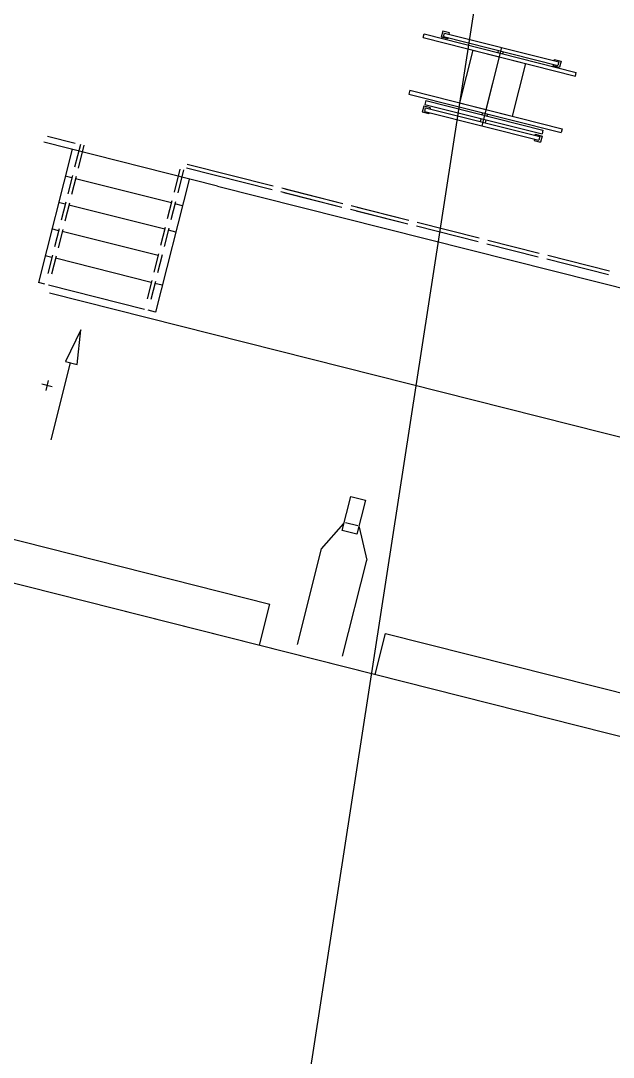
# Model space of a CAD drawing. Header units: metres. Extents: x 267365 to 277461, y 2088854 to 2108025.
# Drawn here: x 273113.92 to 273131.92, y 2095739.09 to 2095770.59 of the extents above; entities that cross this region are included whole.
import ezdxf

# ---------------------------------------------------------------- set-up
doc = ezdxf.new("R2010")
doc.units = ezdxf.units.M
doc.linetypes.add('ACAD_ISO02W100', pattern=[15, 12, -3])
doc.layers.add('village', color=3, linetype='Continuous')

msp = doc.modelspace()

# ---------------------------------------------------------------- linework, layer by layer
at = {"color": 30, "linetype": 'ByBlock'}
for p, q in [((273126.146, 2095770.08), (273126.175, 2095770.194)), ((273126.146, 2095770.08), (273126.175, 2095770.194)), ((273126.146, 2095770.08), (273126.175, 2095770.194)), ((273126.175, 2095770.194), (273130.801, 2095769.024)), ((273126.175, 2095770.194), (273130.801, 2095769.024)), ((273126.175, 2095770.194), (273130.801, 2095769.024)), ((273126.742, 2095770.272), (273126.696, 2095770.089)), ((273126.742, 2095770.272), (273126.696, 2095770.089)), ((273126.742, 2095770.272), (273126.696, 2095770.089)), ((273126.944, 2095770.221), (273126.742, 2095770.272)), ((273126.944, 2095770.221), (273126.742, 2095770.272)), ((273126.944, 2095770.221), (273126.742, 2095770.272)), ((273126.768, 2095770.109), (273126.797, 2095770.22)), ((273126.768, 2095770.109), (273126.797, 2095770.22)), ((273126.768, 2095770.109), (273126.797, 2095770.22)), ((273126.797, 2095770.22), (273130.267, 2095769.343)), ((273126.797, 2095770.22), (273130.267, 2095769.343)), ((273126.797, 2095770.22), (273130.267, 2095769.343)), ((273126.935, 2095770.185), (273126.944, 2095770.221)), ((273126.935, 2095770.185), (273126.944, 2095770.221)), ((273126.935, 2095770.185), (273126.944, 2095770.221)), ((273126.146, 2095770.08), (273130.772, 2095768.91)), ((273126.146, 2095770.08), (273130.772, 2095768.91)), ((273126.146, 2095770.08), (273130.772, 2095768.91)), ((273126.898, 2095770.038), (273126.696, 2095770.089)), ((273126.898, 2095770.038), (273126.696, 2095770.089)), ((273126.898, 2095770.038), (273126.696, 2095770.089)), ((273126.768, 2095770.109), (273130.238, 2095769.232)), ((273126.768, 2095770.109), (273130.238, 2095769.232)), ((273126.768, 2095770.109), (273130.238, 2095769.232)), ((273126.907, 2095770.074), (273126.898, 2095770.038)), ((273126.907, 2095770.074), (273126.898, 2095770.038)), ((273126.907, 2095770.074), (273126.898, 2095770.038)), ((273127.658, 2095769.697), (273127.254, 2095768.096)), ((273127.658, 2095769.697), (273127.254, 2095768.096)), ((273127.658, 2095769.697), (273127.254, 2095768.096)), ((273127.658, 2095769.697), (273129.26, 2095769.293)), ((273127.658, 2095769.697), (273129.26, 2095769.293)), ((273127.658, 2095769.697), (273129.26, 2095769.293)), ((273128.532, 2095769.782), (273127.929, 2095767.397)), ((273128.532, 2095769.782), (273127.929, 2095767.397)), ((273128.532, 2095769.782), (273127.929, 2095767.397)), ((273128.429, 2095769.689), (273128.414, 2095769.628)), ((273128.429, 2095769.689), (273128.414, 2095769.628)), ((273128.429, 2095769.689), (273128.414, 2095769.628)), ((273128.577, 2095769.652), (273128.562, 2095769.59)), ((273128.577, 2095769.652), (273128.562, 2095769.59)), ((273128.577, 2095769.652), (273128.562, 2095769.59)), ((273128.459, 2095769.495), (273128.054, 2095767.894)), ((273128.459, 2095769.495), (273128.054, 2095767.894)), ((273128.459, 2095769.495), (273128.054, 2095767.894)), ((273129.26, 2095769.293), (273128.855, 2095767.691)), ((273129.26, 2095769.293), (273128.855, 2095767.691)), ((273129.26, 2095769.293), (273128.855, 2095767.691)), ((273130.1, 2095769.267), (273130.091, 2095769.231)), ((273130.1, 2095769.267), (273130.091, 2095769.231)), ((273130.1, 2095769.267), (273130.091, 2095769.231)), ((273130.128, 2095769.378), (273130.137, 2095769.414)), ((273130.128, 2095769.378), (273130.137, 2095769.414)), ((273130.128, 2095769.378), (273130.137, 2095769.414)), ((273130.137, 2095769.414), (273130.339, 2095769.363)), ((273130.137, 2095769.414), (273130.339, 2095769.363)), ((273130.137, 2095769.414), (273130.339, 2095769.363)), ((273130.267, 2095769.343), (273130.238, 2095769.232)), ((273130.267, 2095769.343), (273130.238, 2095769.232)), ((273130.267, 2095769.343), (273130.238, 2095769.232)), ((273130.339, 2095769.363), (273130.293, 2095769.18)), ((273130.339, 2095769.363), (273130.293, 2095769.18)), ((273130.339, 2095769.363), (273130.293, 2095769.18)), ((273130.091, 2095769.231), (273130.293, 2095769.18)), ((273130.091, 2095769.231), (273130.293, 2095769.18)), ((273130.091, 2095769.231), (273130.293, 2095769.18)), ((273130.772, 2095768.91), (273130.801, 2095769.024)), ((273130.772, 2095768.91), (273130.801, 2095769.024)), ((273130.772, 2095768.91), (273130.801, 2095769.024)), ((273125.741, 2095768.478), (273125.712, 2095768.364)), ((273125.741, 2095768.478), (273125.712, 2095768.364)), ((273125.741, 2095768.478), (273125.712, 2095768.364)), ((273125.712, 2095768.364), (273130.339, 2095767.195)), ((273125.712, 2095768.364), (273130.339, 2095767.195)), ((273125.712, 2095768.364), (273130.339, 2095767.195)), ((273125.741, 2095768.478), (273130.368, 2095767.309)), ((273125.741, 2095768.478), (273130.368, 2095767.309)), ((273125.741, 2095768.478), (273130.368, 2095767.309)), ((273126.168, 2095767.999), (273126.121, 2095767.816)), ((273126.168, 2095767.999), (273126.121, 2095767.816)), ((273126.168, 2095767.999), (273126.121, 2095767.816)), ((273126.369, 2095767.948), (273126.168, 2095767.999)), ((273126.369, 2095767.948), (273126.168, 2095767.999)), ((273126.369, 2095767.948), (273126.168, 2095767.999)), ((273126.23, 2095768.165), (273126.201, 2095768.051)), ((273126.23, 2095768.165), (273126.201, 2095768.051)), ((273126.23, 2095768.165), (273126.201, 2095768.051)), ((273126.201, 2095768.051), (273129.76, 2095767.151)), ((273126.201, 2095768.051), (273129.76, 2095767.151)), ((273126.201, 2095768.051), (273129.76, 2095767.151)), ((273126.23, 2095768.165), (273129.789, 2095767.265)), ((273126.23, 2095768.165), (273129.789, 2095767.265)), ((273126.23, 2095768.165), (273129.789, 2095767.265)), ((273127.254, 2095768.096), (273128.855, 2095767.691)), ((273127.254, 2095768.096), (273128.855, 2095767.691)), ((273127.254, 2095768.096), (273128.855, 2095767.691)), ((273126.323, 2095767.765), (273126.121, 2095767.816)), ((273126.323, 2095767.765), (273126.121, 2095767.816)), ((273126.323, 2095767.765), (273126.121, 2095767.816)), ((273126.194, 2095767.836), (273126.222, 2095767.947)), ((273126.194, 2095767.836), (273126.222, 2095767.947)), ((273126.194, 2095767.836), (273126.222, 2095767.947)), ((273126.194, 2095767.836), (273129.664, 2095766.959)), ((273126.194, 2095767.836), (273129.664, 2095766.959)), ((273126.194, 2095767.836), (273129.664, 2095766.959)), ((273126.222, 2095767.947), (273129.692, 2095767.07)), ((273126.222, 2095767.947), (273129.692, 2095767.07)), ((273126.222, 2095767.947), (273129.692, 2095767.07)), ((273126.332, 2095767.801), (273126.323, 2095767.765)), ((273126.332, 2095767.801), (273126.323, 2095767.765)), ((273126.332, 2095767.801), (273126.323, 2095767.765)), ((273126.36, 2095767.912), (273126.369, 2095767.948)), ((273126.36, 2095767.912), (273126.369, 2095767.948)), ((273126.36, 2095767.912), (273126.369, 2095767.948)), ((273127.952, 2095767.798), (273127.935, 2095767.734)), ((273127.952, 2095767.798), (273127.935, 2095767.734)), ((273127.952, 2095767.798), (273127.935, 2095767.734)), ((273128.099, 2095767.761), (273128.083, 2095767.697)), ((273128.099, 2095767.761), (273128.083, 2095767.697)), ((273128.099, 2095767.761), (273128.083, 2095767.697)), ((273127.906, 2095767.62), (273127.883, 2095767.527)), ((273127.906, 2095767.62), (273127.883, 2095767.527)), ((273127.906, 2095767.62), (273127.883, 2095767.527)), ((273128.054, 2095767.583), (273128.031, 2095767.49)), ((273128.054, 2095767.583), (273128.031, 2095767.49)), ((273128.054, 2095767.583), (273128.031, 2095767.49)), ((273129.554, 2095767.105), (273129.563, 2095767.141)), ((273129.554, 2095767.105), (273129.563, 2095767.141)), ((273129.554, 2095767.105), (273129.563, 2095767.141)), ((273129.563, 2095767.141), (273129.765, 2095767.09)), ((273129.563, 2095767.141), (273129.765, 2095767.09)), ((273129.563, 2095767.141), (273129.765, 2095767.09)), ((273129.692, 2095767.07), (273129.664, 2095766.959)), ((273129.692, 2095767.07), (273129.664, 2095766.959)), ((273129.692, 2095767.07), (273129.664, 2095766.959)), ((273129.765, 2095767.09), (273129.718, 2095766.907)), ((273129.765, 2095767.09), (273129.718, 2095766.907)), ((273129.765, 2095767.09), (273129.718, 2095766.907)), ((273129.789, 2095767.265), (273129.76, 2095767.151)), ((273129.789, 2095767.265), (273129.76, 2095767.151)), ((273129.789, 2095767.265), (273129.76, 2095767.151)), ((273130.368, 2095767.309), (273130.339, 2095767.195)), ((273130.368, 2095767.309), (273130.339, 2095767.195)), ((273130.368, 2095767.309), (273130.339, 2095767.195)), ((273129.526, 2095766.994), (273129.517, 2095766.958)), ((273129.526, 2095766.994), (273129.517, 2095766.958)), ((273129.526, 2095766.994), (273129.517, 2095766.958)), ((273129.517, 2095766.958), (273129.718, 2095766.907)), ((273129.517, 2095766.958), (273129.718, 2095766.907)), ((273129.517, 2095766.958), (273129.718, 2095766.907))]:
    msp.add_line(p, q, dxfattribs=at)
at = {"color": 30}
for p, q in [((273115.577, 2095766.858), (273114.735, 2095767.071)), ((273115.577, 2095766.858), (273114.735, 2095767.071)), ((273115.577, 2095766.858), (273114.735, 2095767.071)), ((273119.897, 2095765.57), (273114.616, 2095766.906)), ((273119.897, 2095765.57), (273114.616, 2095766.906)), ((273119.897, 2095765.57), (273114.616, 2095766.906)), ((273115.479, 2095766.687), (273114.453, 2095762.636)), ((273115.479, 2095766.687), (273114.453, 2095762.636)), ((273115.479, 2095766.687), (273114.453, 2095762.636)), ((273115.473, 2095765.82), (273115.273, 2095765.871)), ((273115.473, 2095765.82), (273115.273, 2095765.871)), ((273115.473, 2095765.82), (273115.273, 2095765.871)), ((273118.495, 2095765.056), (273115.584, 2095765.792)), ((273118.495, 2095765.056), (273115.584, 2095765.792)), ((273118.495, 2095765.056), (273115.584, 2095765.792)), ((273119.034, 2095765.772), (273118.014, 2095761.736)), ((273119.034, 2095765.772), (273118.014, 2095761.736)), ((273119.034, 2095765.772), (273118.014, 2095761.736)), ((273119.897, 2095765.57), (273157.498, 2095756.066)), ((273119.897, 2095765.57), (273157.498, 2095756.066)), ((273119.897, 2095765.57), (273157.498, 2095756.066)), ((273115.271, 2095765.019), (273115.07, 2095765.07)), ((273115.271, 2095765.019), (273115.07, 2095765.07)), ((273115.271, 2095765.019), (273115.07, 2095765.07)), ((273118.294, 2095764.255), (273115.382, 2095764.991)), ((273118.294, 2095764.255), (273115.382, 2095764.991)), ((273118.294, 2095764.255), (273115.382, 2095764.991)), ((273118.832, 2095764.971), (273118.606, 2095765.028)), ((273118.832, 2095764.971), (273118.606, 2095765.028)), ((273118.832, 2095764.971), (273118.606, 2095765.028)), ((273115.067, 2095764.213), (273114.866, 2095764.264)), ((273115.067, 2095764.213), (273114.866, 2095764.264)), ((273115.067, 2095764.213), (273114.866, 2095764.264)), ((273118.629, 2095764.17), (273118.405, 2095764.227)), ((273118.629, 2095764.17), (273118.405, 2095764.227)), ((273118.629, 2095764.17), (273118.405, 2095764.227)), ((273118.092, 2095763.454), (273115.181, 2095764.19)), ((273118.092, 2095763.454), (273115.181, 2095764.19)), ((273118.092, 2095763.454), (273115.181, 2095764.19)), ((273114.862, 2095763.402), (273114.661, 2095763.453)), ((273114.862, 2095763.402), (273114.661, 2095763.453)), ((273114.862, 2095763.402), (273114.661, 2095763.453)), ((273117.884, 2095762.638), (273114.973, 2095763.374)), ((273117.884, 2095762.638), (273114.973, 2095763.374)), ((273117.884, 2095762.638), (273114.973, 2095763.374)), ((273114.655, 2095762.585), (273114.455, 2095762.636)), ((273114.655, 2095762.585), (273114.455, 2095762.636)), ((273114.655, 2095762.585), (273114.455, 2095762.636)), ((273117.678, 2095761.822), (273114.766, 2095762.557)), ((273117.678, 2095761.822), (273114.766, 2095762.557)), ((273117.678, 2095761.822), (273114.766, 2095762.557)), ((273118.22, 2095762.553), (273117.995, 2095762.61)), ((273118.22, 2095762.553), (273117.995, 2095762.61)), ((273118.22, 2095762.553), (273117.995, 2095762.61)), ((273118.014, 2095761.736), (273117.789, 2095761.793)), ((273118.014, 2095761.736), (273117.789, 2095761.793)), ((273118.014, 2095761.736), (273117.789, 2095761.793)), ((273115.745, 2095761.199), (273115.279, 2095760.239)), ((273115.745, 2095761.199), (273115.279, 2095760.239)), ((273115.638, 2095760.149), (273115.745, 2095761.199)), ((273115.638, 2095760.149), (273115.745, 2095761.199)), ((273114.839, 2095757.857), (273115.432, 2095760.201)), ((273114.839, 2095757.857), (273115.432, 2095760.201)), ((273114.839, 2095757.857), (273115.432, 2095760.201)), ((273115.279, 2095760.239), (273115.638, 2095760.149)), ((273115.279, 2095760.239), (273115.638, 2095760.149)), ((273114.87, 2095759.467), (273114.561, 2095759.545)), ((273114.87, 2095759.467), (273114.561, 2095759.545)), ((273114.87, 2095759.467), (273114.561, 2095759.545)), ((273114.754, 2095759.662), (273114.676, 2095759.353)), ((273114.754, 2095759.662), (273114.676, 2095759.353)), ((273114.754, 2095759.662), (273114.676, 2095759.353)), ((273123.691, 2095755.104), (273123.952, 2095756.136)), ((273123.691, 2095755.104), (273123.952, 2095756.136)), ((273123.691, 2095755.104), (273123.952, 2095756.136)), ((273123.952, 2095756.136), (273124.397, 2095756.024)), ((273123.952, 2095756.136), (273124.397, 2095756.024)), ((273123.952, 2095756.136), (273124.397, 2095756.024)), ((273124.397, 2095756.024), (273124.136, 2095754.991)), ((273124.397, 2095756.024), (273124.136, 2095754.991)), ((273124.397, 2095756.024), (273124.136, 2095754.991)), ((273123.73, 2095755.318), (273123.052, 2095754.544)), ((273123.73, 2095755.318), (273123.052, 2095754.544)), ((273123.73, 2095755.318), (273123.052, 2095754.544)), ((273124.136, 2095754.991), (273123.691, 2095755.104)), ((273124.136, 2095754.991), (273123.691, 2095755.104)), ((273124.136, 2095754.991), (273123.691, 2095755.104)), ((273124.164, 2095755.24), (273123.785, 2095755.336)), ((273124.164, 2095755.24), (273123.785, 2095755.336)), ((273124.164, 2095755.24), (273123.785, 2095755.336)), ((273124.204, 2095755.198), (273124.433, 2095754.195)), ((273124.204, 2095755.198), (273124.433, 2095754.195)), ((273124.204, 2095755.198), (273124.433, 2095754.195)), ((273123.052, 2095754.544), (273122.316, 2095751.634)), ((273123.052, 2095754.544), (273122.316, 2095751.634)), ((273123.052, 2095754.544), (273122.316, 2095751.634)), ((273123.697, 2095751.285), (273124.433, 2095754.195)), ((273123.697, 2095751.285), (273124.433, 2095754.195)), ((273123.697, 2095751.285), (273124.433, 2095754.195)), ((273121.176, 2095751.619), (273121.491, 2095752.865)), ((273121.176, 2095751.619), (273121.491, 2095752.865)), ((273121.176, 2095751.619), (273121.491, 2095752.865)), ((273124.693, 2095750.73), (273125.007, 2095751.976)), ((273124.693, 2095750.73), (273125.007, 2095751.976)), ((273124.693, 2095750.73), (273125.007, 2095751.976))]:
    msp.add_line(p, q, dxfattribs=at)
at = {"color": 30, "linetype": 'Continuous'}
for p, q in [((273115.73, 2095766.834), (273115.555, 2095766.142)), ((273115.73, 2095766.834), (273115.555, 2095766.142)), ((273115.73, 2095766.834), (273115.555, 2095766.142)), ((273115.839, 2095766.807), (273115.665, 2095766.117)), ((273115.839, 2095766.807), (273115.665, 2095766.117)), ((273115.839, 2095766.807), (273115.665, 2095766.117)), ((273121.563, 2095765.455), (273118.954, 2095766.115)), ((273121.563, 2095765.455), (273118.954, 2095766.115)), ((273121.563, 2095765.455), (273118.954, 2095766.115)), ((273121.563, 2095765.455), (273118.954, 2095766.115)), ((273121.563, 2095765.455), (273118.954, 2095766.115)), ((273121.563, 2095765.455), (273118.954, 2095766.115)), ((273121.591, 2095765.566), (273118.98, 2095766.226)), ((273121.591, 2095765.566), (273118.98, 2095766.226)), ((273121.591, 2095765.566), (273118.98, 2095766.226)), ((273121.591, 2095765.566), (273118.98, 2095766.226)), ((273121.591, 2095765.566), (273118.98, 2095766.226)), ((273121.591, 2095765.566), (273118.98, 2095766.226)), ((273115.49, 2095765.888), (273115.35, 2095765.336)), ((273115.49, 2095765.888), (273115.35, 2095765.336)), ((273115.49, 2095765.888), (273115.35, 2095765.336)), ((273115.601, 2095765.859), (273115.462, 2095765.309)), ((273115.601, 2095765.859), (273115.462, 2095765.309)), ((273115.601, 2095765.859), (273115.462, 2095765.309)), ((273118.754, 2095766.084), (273118.577, 2095765.386)), ((273118.754, 2095766.084), (273118.577, 2095765.386)), ((273118.754, 2095766.084), (273118.577, 2095765.386)), ((273118.754, 2095766.084), (273118.577, 2095765.386)), ((273118.754, 2095766.084), (273118.577, 2095765.386)), ((273118.754, 2095766.084), (273118.577, 2095765.386)), ((273118.866, 2095766.06), (273118.689, 2095765.358)), ((273118.866, 2095766.06), (273118.689, 2095765.358)), ((273118.866, 2095766.06), (273118.689, 2095765.358)), ((273118.866, 2095766.06), (273118.689, 2095765.358)), ((273118.866, 2095766.06), (273118.689, 2095765.358)), ((273118.866, 2095766.06), (273118.689, 2095765.358)), ((273123.709, 2095765.031), (273121.848, 2095765.501)), ((273123.709, 2095765.031), (273121.848, 2095765.501)), ((273123.709, 2095765.031), (273121.848, 2095765.501)), ((273123.709, 2095765.031), (273121.945, 2095765.477)), ((273123.709, 2095765.031), (273121.945, 2095765.477)), ((273123.709, 2095765.031), (273121.945, 2095765.477)), ((273123.679, 2095764.92), (273121.82, 2095765.39)), ((273123.679, 2095764.92), (273121.82, 2095765.39)), ((273123.679, 2095764.92), (273121.82, 2095765.39)), ((273123.679, 2095764.92), (273121.917, 2095765.366)), ((273123.679, 2095764.92), (273121.917, 2095765.366)), ((273123.679, 2095764.92), (273121.917, 2095765.366)), ((273115.285, 2095765.082), (273115.146, 2095764.53)), ((273115.285, 2095765.082), (273115.146, 2095764.53)), ((273115.285, 2095765.082), (273115.146, 2095764.53)), ((273115.396, 2095765.053), (273115.257, 2095764.503)), ((273115.396, 2095765.053), (273115.257, 2095764.503)), ((273115.396, 2095765.053), (273115.257, 2095764.503)), ((273118.512, 2095765.123), (273118.372, 2095764.571)), ((273118.512, 2095765.123), (273118.372, 2095764.571)), ((273118.512, 2095765.123), (273118.372, 2095764.571)), ((273118.512, 2095765.123), (273118.372, 2095764.571)), ((273118.512, 2095765.123), (273118.372, 2095764.571)), ((273118.512, 2095765.123), (273118.372, 2095764.571)), ((273118.623, 2095765.094), (273118.484, 2095764.544)), ((273118.623, 2095765.094), (273118.484, 2095764.544)), ((273118.623, 2095765.094), (273118.484, 2095764.544)), ((273118.623, 2095765.094), (273118.484, 2095764.544)), ((273118.623, 2095765.094), (273118.484, 2095764.544)), ((273118.623, 2095765.094), (273118.484, 2095764.544)), ((273125.683, 2095764.414), (273123.938, 2095764.855)), ((273125.683, 2095764.414), (273123.938, 2095764.855)), ((273125.683, 2095764.414), (273123.938, 2095764.855)), ((273125.711, 2095764.525), (273123.964, 2095764.967)), ((273125.711, 2095764.525), (273123.964, 2095764.967)), ((273125.711, 2095764.525), (273123.964, 2095764.967)), ((273125.711, 2095764.525), (273124.144, 2095764.921)), ((273125.711, 2095764.525), (273124.144, 2095764.921)), ((273125.711, 2095764.525), (273124.144, 2095764.921)), ((273125.683, 2095764.414), (273124.116, 2095764.81)), ((273125.683, 2095764.414), (273124.116, 2095764.81)), ((273125.683, 2095764.414), (273124.116, 2095764.81)), ((273115.082, 2095764.274), (273114.943, 2095763.722)), ((273115.082, 2095764.274), (273114.943, 2095763.722)), ((273115.082, 2095764.274), (273114.943, 2095763.722)), ((273115.082, 2095764.274), (273114.943, 2095763.722)), ((273115.082, 2095764.274), (273114.943, 2095763.722)), ((273115.082, 2095764.274), (273114.943, 2095763.722)), ((273115.193, 2095764.245), (273115.054, 2095763.695)), ((273115.193, 2095764.245), (273115.054, 2095763.695)), ((273115.193, 2095764.245), (273115.054, 2095763.695)), ((273115.193, 2095764.245), (273115.054, 2095763.695)), ((273115.193, 2095764.245), (273115.054, 2095763.695)), ((273115.193, 2095764.245), (273115.054, 2095763.695)), ((273118.309, 2095764.314), (273118.169, 2095763.762)), ((273118.309, 2095764.314), (273118.169, 2095763.762)), ((273118.309, 2095764.314), (273118.169, 2095763.762)), ((273118.309, 2095764.314), (273118.169, 2095763.762)), ((273118.309, 2095764.314), (273118.169, 2095763.762)), ((273118.309, 2095764.314), (273118.169, 2095763.762)), ((273118.42, 2095764.286), (273118.281, 2095763.736)), ((273118.42, 2095764.286), (273118.281, 2095763.736)), ((273118.42, 2095764.286), (273118.281, 2095763.736)), ((273118.42, 2095764.286), (273118.281, 2095763.736)), ((273118.42, 2095764.286), (273118.281, 2095763.736)), ((273118.42, 2095764.286), (273118.281, 2095763.736)), ((273127.819, 2095763.874), (273125.94, 2095764.349)), ((273127.819, 2095763.874), (273125.94, 2095764.349)), ((273127.819, 2095763.874), (273125.94, 2095764.349)), ((273127.847, 2095763.985), (273125.968, 2095764.46)), ((273127.847, 2095763.985), (273125.968, 2095764.46)), ((273127.847, 2095763.985), (273125.968, 2095764.46)), ((273129.675, 2095763.523), (273128.108, 2095763.919)), ((273129.675, 2095763.523), (273128.108, 2095763.919)), ((273129.675, 2095763.523), (273128.108, 2095763.919)), ((273129.647, 2095763.412), (273128.079, 2095763.808)), ((273129.647, 2095763.412), (273128.079, 2095763.808)), ((273129.647, 2095763.412), (273128.079, 2095763.808)), ((273114.879, 2095763.466), (273114.739, 2095762.914)), ((273114.879, 2095763.466), (273114.739, 2095762.914)), ((273114.879, 2095763.466), (273114.739, 2095762.914)), ((273114.879, 2095763.466), (273114.739, 2095762.914)), ((273114.879, 2095763.466), (273114.739, 2095762.914)), ((273114.879, 2095763.466), (273114.739, 2095762.914)), ((273114.99, 2095763.437), (273114.851, 2095762.887)), ((273114.99, 2095763.437), (273114.851, 2095762.887)), ((273114.99, 2095763.437), (273114.851, 2095762.887)), ((273114.99, 2095763.437), (273114.851, 2095762.887)), ((273114.99, 2095763.437), (273114.851, 2095762.887)), ((273114.99, 2095763.437), (273114.851, 2095762.887)), ((273118.106, 2095763.506), (273117.966, 2095762.954)), ((273118.106, 2095763.506), (273117.966, 2095762.954)), ((273118.106, 2095763.506), (273117.966, 2095762.954)), ((273118.106, 2095763.506), (273117.966, 2095762.954)), ((273118.106, 2095763.506), (273117.966, 2095762.954)), ((273118.106, 2095763.506), (273117.966, 2095762.954)), ((273118.216, 2095763.478), (273118.077, 2095762.928)), ((273118.216, 2095763.478), (273118.077, 2095762.928)), ((273118.216, 2095763.478), (273118.077, 2095762.928)), ((273118.216, 2095763.478), (273118.077, 2095762.928)), ((273118.216, 2095763.478), (273118.077, 2095762.928)), ((273118.216, 2095763.478), (273118.077, 2095762.928)), ((273131.782, 2095762.872), (273129.904, 2095763.347)), ((273131.782, 2095762.872), (273129.904, 2095763.347)), ((273131.782, 2095762.872), (273129.904, 2095763.347)), ((273131.81, 2095762.983), (273129.932, 2095763.458)), ((273131.81, 2095762.983), (273129.932, 2095763.458)), ((273131.81, 2095762.983), (273129.932, 2095763.458)), ((273117.902, 2095762.698), (273117.763, 2095762.146)), ((273117.902, 2095762.698), (273117.763, 2095762.146)), ((273117.902, 2095762.698), (273117.763, 2095762.146)), ((273117.902, 2095762.698), (273117.763, 2095762.146)), ((273117.902, 2095762.698), (273117.763, 2095762.146)), ((273117.902, 2095762.698), (273117.763, 2095762.146)), ((273118.013, 2095762.669), (273117.874, 2095762.119)), ((273118.013, 2095762.669), (273117.874, 2095762.119)), ((273118.013, 2095762.669), (273117.874, 2095762.119)), ((273118.013, 2095762.669), (273117.874, 2095762.119)), ((273118.013, 2095762.669), (273117.874, 2095762.119)), ((273118.013, 2095762.669), (273117.874, 2095762.119))]:
    msp.add_line(p, q, dxfattribs=at)
at = {"color": 30, "linetype": 'ACAD_ISO02W100', "ltscale": 60}
msp.add_line((273160.44, 2095750.781), (273114.797, 2095762.318), dxfattribs=at)
msp.add_line((273160.44, 2095750.781), (273114.797, 2095762.318), dxfattribs=at)
msp.add_line((273160.44, 2095750.781), (273114.797, 2095762.318), dxfattribs=at)
at = {"color": 30, "ltscale": 100}
for p, q in [((273111.752, 2095755.326), (273121.491, 2095752.865)), ((273111.752, 2095755.326), (273121.491, 2095752.865)), ((273111.752, 2095755.326), (273121.491, 2095752.865)), ((273111.437, 2095754.081), (273159.482, 2095741.937)), ((273111.437, 2095754.081), (273159.482, 2095741.937)), ((273111.437, 2095754.081), (273159.482, 2095741.937)), ((273116.614, 2095752.772), (273154.305, 2095743.245)), ((273116.614, 2095752.772), (273154.305, 2095743.245)), ((273116.614, 2095752.772), (273154.305, 2095743.245)), ((273125.007, 2095751.976), (273146.541, 2095746.533)), ((273125.007, 2095751.976), (273146.541, 2095746.533)), ((273125.007, 2095751.976), (273146.541, 2095746.533))]:
    msp.add_line(p, q, dxfattribs=at)
at = {"layer": 'village', "color": 3}
msp.add_line((273137.048, 2095831.48), (273122.129, 2095734.942), dxfattribs=at)

doc.saveas('drawing.dxf')
